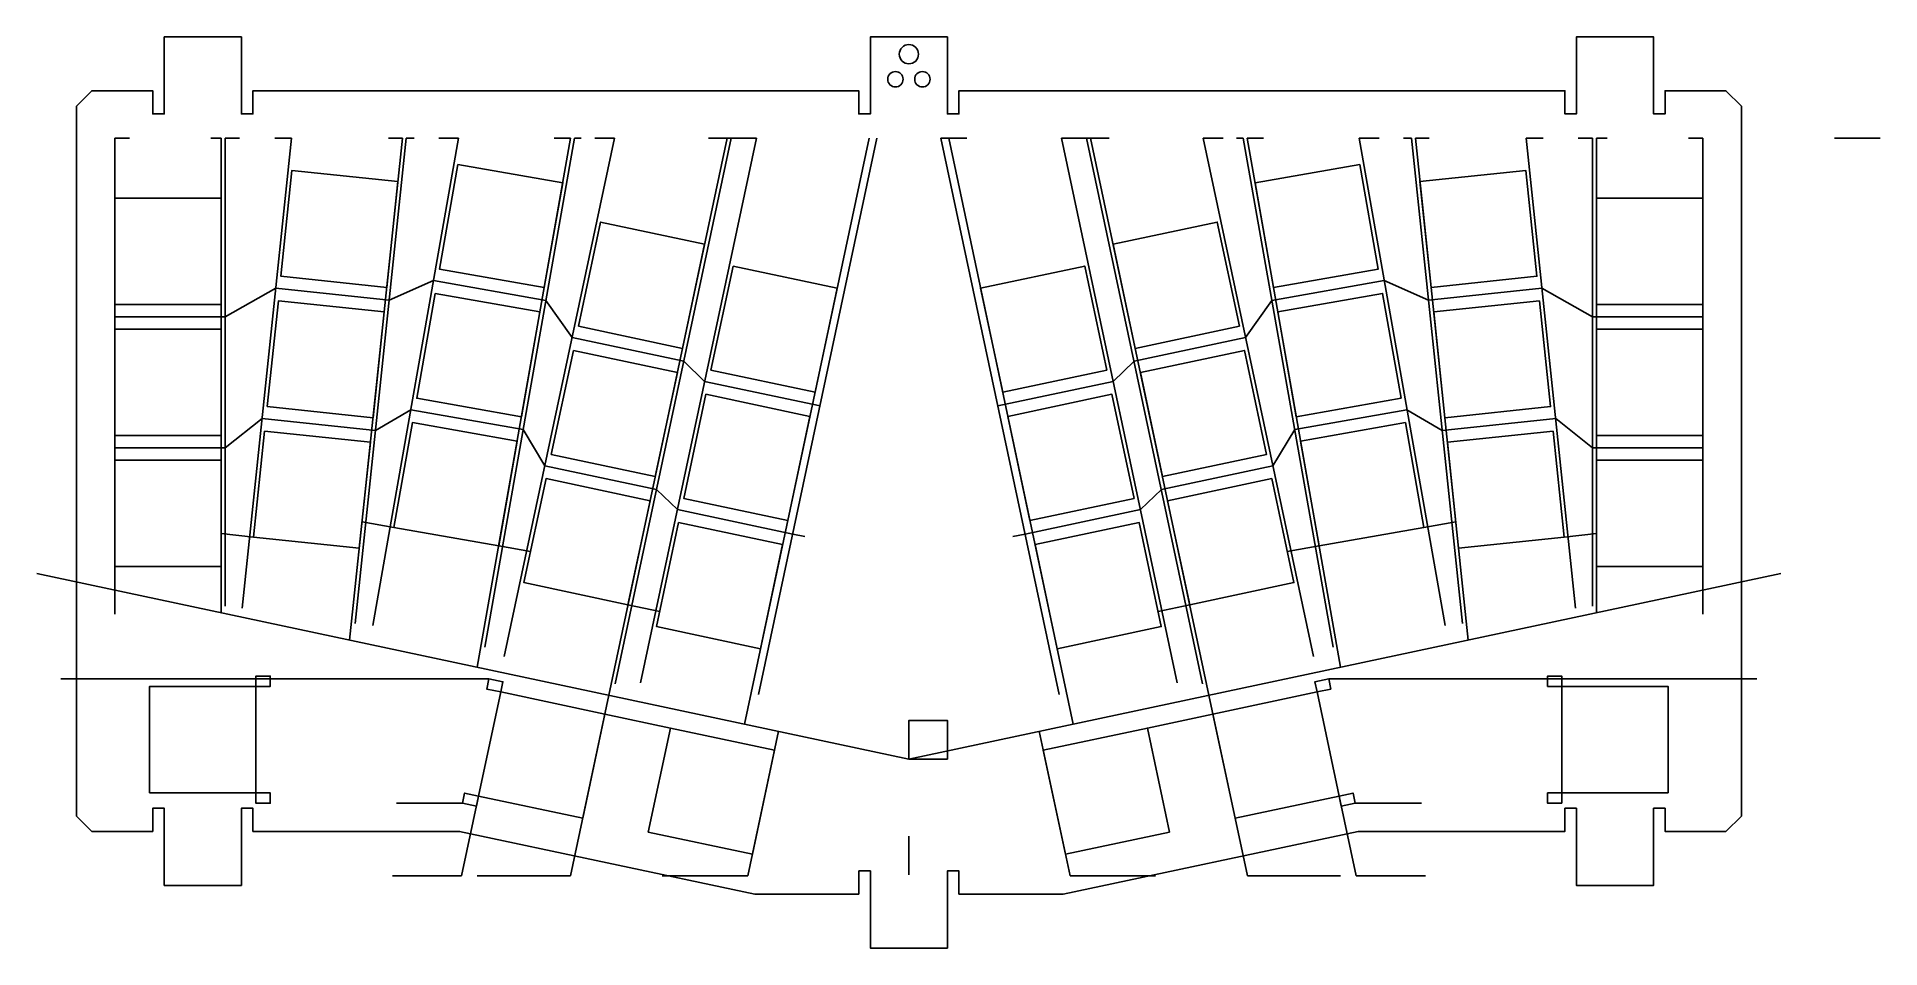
# Model space of a CAD drawing. Header units: millimetres. Extents: x -113 to 126, y -25 to 94.
import ezdxf

# ---------------------------------------------------------------- set-up
doc = ezdxf.new("R2010")
doc.units = ezdxf.units.MM
doc.layers.get('0').update_dxf_attribs({"linetype": 'CONTINUOUS'})

msp = doc.modelspace()

# ---------------------------------------------------------------- linework, layer by layer
for p, q in [((-103, 80.55), (-101.13, 80.55)), ((-103, 18.79), (-103, 80.55)), ((-89.41, 80.55), (-90.58, 80.55)), ((-89.2, 80.55), (-89.41, 80.55)), ((-89.2, 18.96), (-89.2, 80.55)), ((-88.7, 80.55), (-86.82, 80.55)), ((-88.7, 80.55), (-88.7, 19.85)), ((-80.09, 80.55), (-86.5, 19.55)), ((-80.09, 80.55), (-82.27, 80.55)), ((-72.55, 15.42), (-65.71, 80.55)), ((-65.21, 80.55), (-71.83, 17.56)), ((-58.41, 80.55), (-69.56, 17.3)), ((-65.71, 80.55), (-67.5, 80.55)), ((-65.21, 80.55), (-64.18, 80.55)), ((-58.41, 80.55), (-61, 80.55)), ((-55.99, 11.9), (-43.89, 80.55)), ((-43.38, 80.55), (-55.02, 14.52)), ((-38.19, 80.55), (-52.49, 13.28)), ((-43.89, 80.55), (-46, 80.55)), ((-43.38, 80.55), (-42.5, 80.55)), ((-38.19, 80.55), (-40.75, 80.55)), ((-38.93, 8.28), (-23.57, 80.55)), ((-23.06, 80.55), (-38.1, 9.77)), ((-19.79, 80.55), (-34.81, 9.87)), ((-23.57, 80.55), (-26, 80.55)), ((-23.06, 80.55), (-24, 80.55)), ((-19.79, 80.55), (-23.19, 80.55)), ((-21.33, 4.53), (-5.17, 80.55)), ((-19.49, 8.38), (-4.15, 80.55)), ((19.49, 8.38), (4.15, 80.55)), ((4.15, 80.55), (6.5, 80.55)), ((21.33, 4.53), (5.17, 80.55)), ((5.17, 80.55), (7.5, 80.55)), ((19.79, 80.55), (34.81, 9.87)), ((19.79, 80.55), (23.19, 80.55)), ((23.06, 80.55), (38.1, 9.77)), ((23.06, 80.55), (24, 80.55)), ((38.93, 8.28), (23.57, 80.55)), ((23.57, 80.55), (26, 80.55)), ((38.19, 80.55), (52.49, 13.28)), ((38.19, 80.55), (40.75, 80.55)), ((43.38, 80.55), (42.5, 80.55)), ((43.38, 80.55), (55.02, 14.52)), ((55.99, 11.9), (43.89, 80.55)), ((43.89, 80.55), (46, 80.55)), ((58.41, 80.55), (69.56, 17.3)), ((58.41, 80.55), (61, 80.55)), ((65.21, 80.55), (64.18, 80.55)), ((65.21, 80.55), (71.83, 17.56)), ((72.55, 15.42), (65.71, 80.55)), ((65.71, 80.55), (67.5, 80.55)), ((80.09, 80.55), (86.5, 19.55)), ((80.09, 80.55), (82.27, 80.55)), ((88.7, 80.55), (86.82, 80.55)), ((88.7, 80.55), (88.7, 19.85)), ((89.2, 18.96), (89.2, 80.55)), ((89.2, 80.55), (89.41, 80.55)), ((89.41, 80.55), (90.58, 80.55)), ((103, 80.55), (101.13, 80.55)), ((103, 18.79), (103, 80.55)), ((120.08, 80.55), (126, 80.55)), ((-82.13, 61.07), (-88.7, 57.36)), ((-67.41, 59.53), (-82.13, 61.07)), ((-61.67, 62.05), (-67.41, 59.53)), ((-47.09, 59.48), (-61.67, 62.05)), ((47.09, 59.48), (61.67, 62.05)), ((61.67, 62.05), (67.41, 59.53)), ((67.41, 59.53), (82.13, 61.07)), ((82.13, 61.07), (88.7, 57.36)), ((-43.69, 54.68), (-47.09, 59.48)), ((43.69, 54.68), (47.09, 59.48)), ((-88.7, 57.36), (-103, 57.36)), ((88.7, 57.36), (103, 57.36)), ((-108, 53), (-108, 35)), ((-29.21, 51.6), (-43.69, 54.68)), ((29.21, 51.6), (43.69, 54.68)), ((108, 53), (108, 35)), ((-26.5, 48.98), (-29.21, 51.6)), ((26.5, 48.98), (29.21, 51.6)), ((-11.53, 45.8), (-26.5, 48.98)), ((11.53, 45.8), (26.5, 48.98)), ((-88.7, 40.36), (-83.91, 44.17)), ((-69.19, 42.62), (-83.91, 44.17)), ((-69.19, 42.62), (-64.62, 45.31)), ((-50.05, 42.74), (-64.62, 45.31)), ((50.05, 42.74), (64.62, 45.31)), ((64.41, 43.64), (50.82, 41.25)), ((66.8, 30.05), (64.41, 43.64)), ((69.19, 42.62), (64.62, 45.31)), ((69.19, 42.62), (83.91, 44.17)), ((88.7, 40.36), (83.91, 44.17)), ((-50.05, 42.74), (-47.22, 38.05)), ((50.05, 42.74), (47.22, 38.05)), ((50.82, 41.25), (53.21, 27.66)), ((-88.7, 40.36), (-103, 40.36)), ((88.7, 40.36), (103, 40.36)), ((-32.75, 34.97), (-47.22, 38.05)), ((32.75, 34.97), (47.22, 38.05)), ((-32.75, 34.97), (-30.03, 32.35)), ((32.75, 34.97), (30.03, 32.35)), ((-15.07, 29.17), (-30.03, 32.35)), ((15.07, 29.17), (30.03, 32.35)), ((-85.02, 28.8), (-89.2, 29.24)), ((-66.8, 30.05), (-70.94, 30.78)), ((-15.07, 29.17), (-13.48, 28.86)), ((15.07, 29.17), (13.48, 28.86)), ((53.21, 27.66), (66.8, 30.05)), ((66.8, 30.05), (70.94, 30.78)), ((85.02, 28.8), (89.2, 29.24)), ((-53.21, 27.66), (-49.08, 26.93)), ((53.21, 27.66), (49.08, 26.93)), ((0, 0), (-113.13, 24.05)), ((0, 0), (113.13, 24.05)), ((-36.44, 20.01), (-32.33, 19.14)), ((36.44, 20.01), (32.33, 19.14)), ((-54.48, 10.4), (-110, 10.4)), ((54.48, 10.4), (110, 10.4)), ((-38.93, 8.28), (-43.91, -15.15)), ((38.93, 8.28), (43.91, -15.15)), ((-30.94, 4.02), (-39.45, 5.83)), ((30.94, 4.02), (39.45, 5.83)), ((-16.92, 3.6), (-20.91, -15.15)), ((16.92, 3.6), (20.91, -15.15)), ((0, 0), (0, 1)), ((0, 0), (1.02, 0)), ((-57.91, -5.74), (-66.49, -5.74)), ((-55.82, -4.8), (-58.02, -15.15)), ((55.82, -4.8), (58.02, -15.15)), ((57.91, -5.74), (66.49, -5.74)), ((0, -10), (0, -15)), ((-58.02, -15.15), (-67, -15.15)), ((-43.91, -15.15), (-56, -15.15)), ((-20.91, -15.15), (-32, -15.15)), ((20.91, -15.15), (32, -15.15)), ((43.91, -15.15), (56, -15.15)), ((58.02, -15.15), (67, -15.15))]:
    msp.add_line(p, q)
for points in [[(-6.5, -14.52), (-6.5, -17.52), (-20, -17.52), (-58.29, -9.39), (-85.1, -9.39), (-85.1, -6.39), (-86.6, -6.39), (-86.6, -16.39), (-96.6, -16.39), (-96.6, -6.39), (-98.1, -6.39), (-98.1, -9.39), (-106, -9.39), (-108, -7.39), (-108, 84.67), (-106, 86.67), (-98.1, 86.67), (-98.1, 83.67), (-96.6, 83.67), (-96.6, 93.67), (-86.6, 93.67), (-86.6, 83.67), (-85.1, 83.67), (-85.1, 86.67), (-6.5, 86.67), (-6.5, 83.67), (-5, 83.67), (-5, 93.67), (5, 93.67), (5, 83.67), (6.5, 83.67), (6.5, 86.67), (85.1, 86.67), (85.1, 83.67), (86.6, 83.67), (86.6, 93.67), (96.6, 93.67), (96.6, 83.67), (98.1, 83.67), (98.1, 86.67), (106, 86.67), (108, 84.67), (108, -7.39), (106, -9.39), (98.1, -9.39), (98.1, -6.39), (96.6, -6.39), (96.6, -16.39), (86.6, -16.39), (86.6, -6.39), (85.1, -6.39), (85.1, -9.39), (58.29, -9.39), (20, -17.52), (6.5, -17.52), (6.5, -14.52), (5, -14.52), (5, -24.52), (-5, -24.52), (-5, -14.52)], [(-58.5, 77.13), (-44.91, 74.73), (-47.31, 61.14), (-60.9, 63.54)], [(58.5, 77.13), (44.91, 74.73), (47.31, 61.14), (60.9, 63.54)], [(-66.3, 74.89), (-67.74, 61.17), (-81.47, 62.61), (-80.03, 76.34)], [(66.3, 74.89), (67.74, 61.17), (81.47, 62.61), (80.03, 76.34)], [(-89.2, 58.96), (-103, 58.96), (-103, 72.76), (-89.2, 72.76)], [(103, 58.96), (103, 72.76), (89.2, 72.76), (89.2, 58.96)], [(-42.87, 56.14), (-40, 69.64), (-26.5, 66.77), (-29.37, 53.27)], [(42.87, 56.14), (40, 69.64), (26.5, 66.77), (29.37, 53.27)], [(-22.81, 63.94), (-9.31, 61.07), (-12.18, 47.57), (-25.68, 50.44)], [(25.68, 50.44), (22.81, 63.94), (9.31, 61.07), (12.18, 47.57)], [(-61.45, 60.39), (-47.86, 57.99), (-50.26, 44.4), (-63.85, 46.8)], [(63.85, 46.8), (61.45, 60.39), (47.86, 57.99), (50.26, 44.4)], [(-83.25, 45.71), (-81.8, 59.43), (-68.08, 57.99), (-69.52, 44.26)], [(69.52, 44.26), (83.25, 45.71), (81.8, 59.43), (68.08, 57.99)], [(-89.2, 41.96), (-103, 41.96), (-103, 55.76), (-89.2, 55.76)], [(89.2, 41.96), (103, 41.96), (103, 55.76), (89.2, 55.76)], [(-43.53, 53.01), (-30.03, 50.14), (-32.9, 36.64), (-46.4, 39.51)], [(32.9, 36.64), (46.4, 39.51), (43.53, 53.01), (30.03, 50.14)], [(-15.71, 30.94), (-29.21, 33.81), (-26.34, 47.31), (-12.84, 44.44)], [(12.84, 44.44), (15.71, 30.94), (29.21, 33.81), (26.34, 47.31)], [(-50.82, 41.25), (-53.21, 27.66), (-66.8, 30.05), (-64.41, 43.64)], [(-85.02, 28.8), (-83.58, 42.52), (-69.86, 41.08), (-71.3, 27.36)], [(83.58, 42.52), (69.86, 41.08), (71.3, 27.36), (85.02, 28.8)], [(-89.2, 38.76), (-89.2, 24.96), (-103, 24.96), (-103, 38.76)], [(103, 24.96), (103, 38.76), (89.2, 38.76), (89.2, 24.96)], [(-33.57, 33.51), (-36.44, 20.01), (-49.94, 22.88), (-47.07, 36.38)], [(36.44, 20.01), (49.94, 22.88), (47.07, 36.38), (33.57, 33.51)], [(-19.25, 14.31), (-32.74, 17.18), (-29.88, 30.68), (-16.38, 27.81)], [(19.25, 14.31), (32.74, 17.18), (29.88, 30.68), (16.38, 27.81)], [(-98.5, -4.39), (-98.5, 9.41), (-84.7, 9.41), (-84.7, 10.76), (-82.85, 10.76), (-82.85, 9.41), (-84.7, 9.41), (-84.7, -4.39), (-82.85, -4.39), (-82.85, -5.74), (-84.7, -5.74), (-84.7, -4.39)], [(-52.95, 8.7), (-52.67, 10.02), (-54.48, 10.4), (-54.76, 9.08)], [(54.76, 9.08), (52.95, 8.7), (52.67, 10.02), (54.48, 10.4)], [(98.5, -4.39), (98.5, 9.41), (84.7, 9.41), (82.85, 9.41), (82.85, 10.76), (84.7, 10.76), (84.7, 9.41), (84.7, -4.39)], [(-39.45, 5.83), (-42.32, -7.67), (-55.82, -4.8), (-52.95, 8.7)], [(39.45, 5.83), (42.32, -7.67), (55.82, -4.8), (56.1, -6.12), (57.91, -5.74), (57.63, -4.41), (55.82, -4.8), (52.95, 8.7)], [(0, 0), (5, 0), (5, 5), (0, 5)], [(-33.81, -9.48), (-30.94, 4.02), (-17.44, 1.15), (-20.31, -12.35)], [(33.81, -9.48), (30.94, 4.02), (17.44, 1.15), (20.31, -12.35)], [(-55.82, -4.8), (-57.63, -4.41), (-57.91, -5.74), (-56.1, -6.12)], [(84.7, -5.74), (82.85, -5.74), (82.85, -4.39), (84.7, -4.39)]]:
    msp.add_lwpolyline(points, close=True)
for centre, radius in [((0, 91.42), 1.25), ((-1.75, 88.17), 1), ((1.75, 88.17), 1)]:
    msp.add_circle(centre, radius)

doc.saveas('drawing.dxf')
